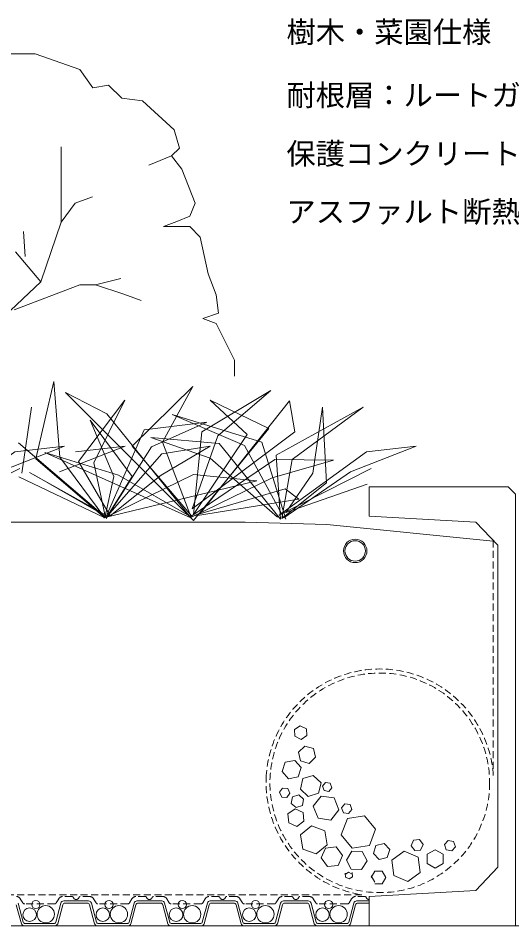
# Model space of a CAD drawing. Units: millimetres, scale not verified. Extents: x -1485 to 1485, y -1050 to 1050.
# Drawn here: x -456 to -119, y -424 to 197 of the extents above; entities that cross this region are included whole.
import ezdxf
from ezdxf.enums import TextEntityAlignment as Align

# ---------------------------------------------------------------- set-up
doc = ezdxf.new("R2010")
doc.units = ezdxf.units.MM
doc.header["$LTSCALE"] = 4
doc.linetypes.add('DASHED1', pattern=[1.8, 1.2, -0.6])
for name, color, linetype, lineweight in [('0-0_TLC', 4, 'Continuous', 18), ('0-4_KUTAI', 1, 'Continuous', 18), ('0-9_buhin', 1, 'Continuous', 18), ('0-A_FD-L', 8, 'Continuous', 18), ('0-B__1-C_', 7, 'Continuous', 18), ('0-C_GREEN', 4, 'Continuous', 18)]:
    doc.layers.add(name, color=color, linetype=linetype, lineweight=lineweight)
doc.layers.add('0-D_MOJI', color=7, linetype='Continuous')
doc.styles.add('ＭＳ ゴシック', font='')
doc.styles.get('ＭＳ ゴシック').set_extended_font_data('MS Gothic')

msp = doc.modelspace()

# ---------------------------------------------------------------- linework, layer by layer
at = {"layer": '0-0_TLC'}
for p, q in [((-121.665, -123.609), (-216.666, -123.609)), ((-216.666, -123.609), (-216.666, -143.609)), ((-121.665, -123.609), (-116.666, -128.609)), ((-143.642, -147.758), (-216.666, -143.609)), ((-128.666, -163.609), (-143.642, -147.758)), ((-128.666, -163.609), (-128.666, -383.609)), ((-128.666, -383.609), (-143.642, -399.46)), ((-143.642, -399.46), (-216.666, -403.609)), ((-216.666, -403.609), (-216.666, -423.609))]:
    msp.add_line(p, q, dxfattribs=at)
msp.add_lwpolyline([(-216.666, -423.609), (-116.666, -423.609), (-116.666, -128.609)], dxfattribs=at)
at = {"layer": '0-4_KUTAI'}
msp.add_lwpolyline([(-853.238, -147.809), (-301.3, -147.809), (-245.546, -149.358), (-131.841, -160.729)], dxfattribs=at)
at = {"layer": '0-9_buhin'}
for radius in [8, 7]:
    msp.add_circle((-226.13, -167.463), radius, dxfattribs=at)
at = {"layer": '0-A_FD-L', "color": 3, "linetype": 'DASHED1'}
for p, q in [((-131.841, -160.249), (-131.841, -320.827)), ((-221.663, -402.409), (-853.238, -402.409))]:
    msp.add_line(p, q, dxfattribs=at)
at = {"layer": '0-A_FD-L'}
for p, q in [((-454.061, -422.127), (-457.519, -409.221)), ((-452.811, -420.998), (-456.269, -408.092)), ((-427.063, -408.092), (-430.521, -420.998)), ((-425.813, -409.221), (-429.271, -422.127)), ((-404.061, -422.127), (-407.519, -409.221)), ((-402.811, -420.998), (-406.269, -408.092)), ((-377.063, -408.092), (-380.521, -420.998)), ((-375.813, -409.221), (-379.271, -422.127)), ((-354.061, -422.127), (-357.519, -409.221)), ((-352.811, -420.998), (-356.269, -408.092)), ((-327.063, -408.092), (-330.521, -420.998)), ((-325.813, -409.221), (-329.271, -422.127)), ((-304.061, -422.127), (-307.519, -409.221)), ((-302.811, -420.998), (-306.269, -408.092)), ((-277.063, -408.092), (-280.521, -420.998)), ((-275.813, -409.221), (-279.271, -422.127)), ((-254.061, -422.127), (-257.519, -409.221)), ((-252.811, -420.998), (-256.269, -408.092)), ((-227.063, -408.092), (-230.521, -420.998)), ((-225.813, -409.221), (-229.271, -422.127)), ((-216.666, -406.609), (-225.132, -406.609)), ((-216.666, -408.109), (-224.364, -408.109)), ((-431.203, -423.609), (-452.129, -423.609)), ((-431.97, -422.109), (-451.362, -422.109)), ((-381.203, -423.609), (-402.129, -423.609)), ((-381.97, -422.109), (-401.362, -422.109)), ((-331.203, -423.609), (-352.129, -423.609)), ((-331.97, -422.109), (-351.362, -422.109)), ((-281.203, -423.609), (-302.129, -423.609)), ((-281.97, -422.109), (-301.362, -422.109)), ((-231.203, -423.609), (-252.129, -423.609)), ((-231.97, -422.109), (-251.362, -422.109))]:
    msp.add_line(p, q, dxfattribs=at)
at = {"layer": '0-A_FD-L', "linetype": 'DASHED1'}
for p, q in [((-453.103, -407.881), (-454.792, -405.066)), ((-431.515, -408.609), (-451.817, -408.609)), ((-428.54, -405.066), (-430.229, -407.881)), ((-419.495, -403.609), (-425.968, -403.609)), ((-407.365, -403.609), (-413.838, -403.609)), ((-403.103, -407.881), (-404.792, -405.066)), ((-381.515, -408.609), (-401.817, -408.609)), ((-378.54, -405.066), (-380.229, -407.881)), ((-369.495, -403.609), (-375.968, -403.609)), ((-357.365, -403.609), (-363.838, -403.609)), ((-353.103, -407.881), (-354.792, -405.066)), ((-331.515, -408.609), (-351.817, -408.609)), ((-328.54, -405.066), (-330.229, -407.881)), ((-319.495, -403.609), (-325.968, -403.609)), ((-307.365, -403.609), (-313.838, -403.609)), ((-303.103, -407.881), (-304.792, -405.066)), ((-281.515, -408.609), (-301.817, -408.609)), ((-278.54, -405.066), (-280.229, -407.881)), ((-269.495, -403.609), (-275.968, -403.609)), ((-257.365, -403.609), (-263.838, -403.609)), ((-253.103, -407.881), (-254.792, -405.066)), ((-231.515, -408.609), (-251.817, -408.609)), ((-228.54, -405.066), (-230.229, -407.881)), ((-219.495, -403.609), (-225.968, -403.609))]:
    msp.add_line(p, q, dxfattribs=at)
at = {"layer": '0-A_FD-L', "color": 6}
msp.add_line((563.155, -423.609), (-853.238, -423.609), dxfattribs=at)
at = {"layer": '0-A_FD-L'}
for points in [[(-408.201, -406.609), (-416.666, -406.609), (-425.132, -406.609)], [(-408.968, -408.109), (-416.666, -408.109), (-424.364, -408.109)], [(-358.201, -406.609), (-366.666, -406.609), (-375.132, -406.609)], [(-358.968, -408.109), (-366.666, -408.109), (-374.364, -408.109)], [(-308.201, -406.609), (-316.666, -406.609), (-325.132, -406.609)], [(-308.968, -408.109), (-316.666, -408.109), (-324.364, -408.109)], [(-258.201, -406.609), (-266.666, -406.609), (-275.132, -406.609)], [(-258.968, -408.109), (-266.666, -408.109), (-274.364, -408.109)]]:
    msp.add_lwpolyline(points, dxfattribs=at)
at = {"layer": '0-A_FD-L', "color": 3, "linetype": 'DASHED1'}
msp.add_circle((-209.335, -325.909), 75, dxfattribs=at)
at = {"layer": '0-A_FD-L'}
for centre, radius in [((-444.218, -409.006), 2.82), ((-394.218, -409.006), 2.82), ((-344.218, -409.006), 2.82), ((-294.218, -409.006), 2.82), ((-244.218, -409.006), 2.82), ((-448.449, -415.992), 4.654), ((-437.45, -415.71), 5.923), ((-398.449, -415.992), 4.654), ((-387.45, -415.71), 5.923), ((-348.449, -415.992), 4.654), ((-337.45, -415.71), 5.923), ((-298.449, -415.992), 4.654), ((-287.45, -415.71), 5.923), ((-248.449, -415.992), 4.654), ((-237.45, -415.71), 5.923)]:
    msp.add_circle(centre, radius, dxfattribs=at)
at = {"layer": '0-A_FD-L', "color": 3, "linetype": 'DASHED1'}
for centre, radius, start, end in [((-209.335, -325.781), 77.653, 3.65779, 176.40304), ((-209.233, -325.661), 77.748, 176.49589, 260.80029)]:
    msp.add_arc(centre, radius, start, end, dxfattribs=at)
at = {"layer": '0-A_FD-L', "linetype": 'DASHED1'}
for centre, radius, start, end in [((-457.365, -406.609), 3, 30.96376, 90), ((-451.817, -407.109), 1.5, 210.96376, 270), ((-431.515, -407.109), 1.5, 270, 329.03624), ((-425.968, -406.609), 3, 90, 149.03624), ((-419.495, -404.609), 1, 19.47122, 90), ((-416.666, -403.609), 2, 199.47122, 270), ((-416.666, -403.609), 2, 270, 340.52878), ((-413.838, -404.609), 1, 90, 160.52878), ((-407.365, -406.609), 3, 30.96376, 90), ((-401.817, -407.109), 1.5, 210.96376, 270), ((-381.515, -407.109), 1.5, 270, 329.03624), ((-375.968, -406.609), 3, 90, 149.03624), ((-369.495, -404.609), 1, 19.47122, 90), ((-366.666, -403.609), 2, 199.47122, 270), ((-366.666, -403.609), 2, 270, 340.52878), ((-363.838, -404.609), 1, 90, 160.52878), ((-357.365, -406.609), 3, 30.96376, 90), ((-351.817, -407.109), 1.5, 210.96376, 270), ((-331.515, -407.109), 1.5, 270, 329.03624), ((-325.968, -406.609), 3, 90, 149.03624), ((-319.495, -404.609), 1, 19.47122, 90), ((-316.666, -403.609), 2, 199.47122, 270), ((-316.666, -403.609), 2, 270, 340.52878), ((-313.838, -404.609), 1, 90, 160.52878), ((-307.365, -406.609), 3, 30.96376, 90), ((-301.817, -407.109), 1.5, 210.96376, 270), ((-281.515, -407.109), 1.5, 270, 329.03624), ((-275.968, -406.609), 3, 90, 149.03624), ((-269.495, -404.609), 1, 19.47122, 90), ((-266.666, -403.609), 2, 199.47122, 270), ((-266.666, -403.609), 2, 270, 340.52878), ((-263.838, -404.609), 1, 90, 160.52878), ((-257.365, -406.609), 3, 30.96376, 90), ((-251.817, -407.109), 1.5, 210.96376, 270), ((-231.515, -407.109), 1.5, 270, 329.03624), ((-225.968, -406.609), 3, 90, 149.03624), ((-219.495, -404.609), 1, 19.47122, 90), ((-216.666, -403.609), 2, 199.47122, 270)]:
    msp.add_arc(centre, radius, start, end, dxfattribs=at)
at = {"layer": '0-A_FD-L'}
for centre, radius, start, end in [((-425.132, -408.609), 2, 90, 165), ((-424.364, -409.609), 1.5, 90, 165), ((-408.968, -409.609), 1.5, 15, 90), ((-408.201, -408.609), 2, 15, 90), ((-375.132, -408.609), 2, 90, 165), ((-374.364, -409.609), 1.5, 90, 165), ((-358.968, -409.609), 1.5, 15, 90), ((-358.201, -408.609), 2, 15, 90), ((-325.132, -408.609), 2, 90, 165), ((-324.364, -409.609), 1.5, 90, 165), ((-308.968, -409.609), 1.5, 15, 90), ((-308.201, -408.609), 2, 15, 90), ((-275.132, -408.609), 2, 90, 165), ((-274.364, -409.609), 1.5, 90, 165), ((-258.968, -409.609), 1.5, 15, 90), ((-258.201, -408.609), 2, 15, 90), ((-225.132, -408.609), 2, 90, 165), ((-224.364, -409.609), 1.5, 90, 165), ((-451.362, -420.609), 1.5, 195, 270), ((-431.97, -420.609), 1.5, 270, 345), ((-401.362, -420.609), 1.5, 195, 270), ((-381.97, -420.609), 1.5, 270, 345), ((-351.362, -420.609), 1.5, 195, 270), ((-331.97, -420.609), 1.5, 270, 345), ((-301.362, -420.609), 1.5, 195, 270), ((-281.97, -420.609), 1.5, 270, 345), ((-251.362, -420.609), 1.5, 195, 270), ((-231.97, -420.609), 1.5, 270, 345), ((-452.129, -421.609), 2, 195, 270), ((-431.203, -421.609), 2, 270, 345), ((-402.129, -421.609), 2, 195, 270), ((-381.203, -421.609), 2, 270, 345), ((-352.129, -421.609), 2, 195, 270), ((-331.203, -421.609), 2, 270, 345), ((-302.129, -421.609), 2, 195, 270), ((-281.203, -421.609), 2, 270, 345), ((-252.129, -421.609), 2, 195, 270), ((-231.203, -421.609), 2, 270, 345)]:
    msp.add_arc(centre, radius, start, end, dxfattribs=at)
at = {"layer": '0-B__1-C_'}
for p, q in [((-242.09, -329.295), (-243.216, -326.237)), ((-232.983, -387.527), (-232.816, -390.32)), ((-215.242, -389.501), (-212.739, -393.835)), ((-207.735, -394.835), (-212.739, -394.835))]:
    msp.add_line(p, q, dxfattribs=at)
for points in [[(-263.098, -296.196), (-259.205, -293.628), (-259.483, -288.973), (-263.654, -286.886), (-267.546, -289.454), (-267.269, -294.109)], [(-263.403, -310.932), (-257.565, -312.601), (-253.199, -308.38), (-254.673, -302.488), (-260.511, -300.819), (-264.877, -305.04)], [(-275.986, -318.148), (-271.606, -323.084), (-265.142, -321.759), (-263.056, -315.498), (-267.436, -310.562), (-273.901, -311.886)], [(-249.459, -325.828), (-254.881, -320.819), (-261.929, -323.01), (-263.556, -330.21), (-258.135, -335.219), (-251.086, -333.028)], [(-272.135, -329.792), (-275.708, -329.447), (-277.794, -332.369), (-276.306, -335.636), (-272.733, -335.981), (-270.647, -333.059)], [(-269.743, -339.921), (-266.407, -342.843), (-262.208, -341.415), (-261.346, -337.065), (-264.683, -334.143), (-268.881, -335.571)], [(-251.488, -350.147), (-242.73, -351.399), (-237.267, -344.44), (-240.561, -336.23), (-249.319, -334.977), (-254.782, -341.936)], [(-228.409, -344.135), (-229.66, -340.796), (-233.177, -340.21), (-235.444, -342.963), (-234.193, -346.302), (-230.675, -346.889)], [(-266.087, -355.637), (-261.208, -352.194), (-261.75, -346.246), (-267.171, -343.742), (-272.051, -347.185), (-271.509, -353.132)], [(-219.774, -348.348), (-231.48, -350.258), (-235.68, -361.35), (-228.173, -370.533), (-216.467, -368.624), (-212.268, -357.531)], [(-261.845, -371.119), (-252.67, -374.49), (-245.163, -368.229), (-246.832, -358.597), (-256.008, -355.227), (-263.514, -361.488)], [(-185.517, -372.227), (-181.429, -371.793), (-179.761, -368.036), (-182.18, -364.713), (-186.268, -365.147), (-187.936, -368.904)], [(-157.655, -369.537), (-158.934, -365.909), (-162.715, -365.203), (-165.218, -368.125), (-163.938, -371.753), (-160.157, -372.459)], [(-249.292, -377.227), (-244.967, -383.094), (-237.724, -382.283), (-234.805, -375.604), (-239.129, -369.737), (-246.372, -370.548)], [(-202.535, -371.535), (-206.4, -367.378), (-211.933, -368.646), (-213.602, -374.072), (-209.736, -378.23), (-204.203, -376.962)], [(-171.558, -384.122), (-166.135, -380.991), (-166.135, -374.73), (-171.558, -371.599), (-176.98, -374.73), (-176.98, -380.991)], [(-228.812, -384.964), (-221.722, -385.205), (-217.968, -379.185), (-221.304, -372.924), (-228.394, -372.683), (-232.149, -378.703)], [(-190.259, -393.311), (-181.848, -387.091), (-183.029, -376.697), (-192.621, -372.523), (-201.032, -378.743), (-199.851, -389.137)]]:
    msp.add_lwpolyline(points, close=True, dxfattribs=at)
for points in [[(-243.216, -326.237), (-246.428, -325.683), (-248.513, -328.188), (-247.387, -331.246)], [(-247.387, -331.246), (-244.175, -331.799), (-242.09, -329.295)], [(-228.145, -388.238), (-230.647, -386.986), (-232.983, -388.527)], [(-232.816, -390.32), (-230.314, -391.572), (-227.978, -390.031), (-228.145, -387.238)], [(-207.735, -394.835), (-205.233, -390.501), (-207.735, -386.167), (-212.739, -386.167), (-215.242, -390.501)]]:
    msp.add_lwpolyline(points, dxfattribs=at)
at = {"layer": '0-C_GREEN'}
for p, q in [((-466.138, 172.21), (-455.398, 172.21)), ((-455.398, 172.21), (-444.658, 172.21)), ((-444.658, 172.21), (-414.228, 161.47)), ((-414.228, 161.47), (-405.278, 148.94)), ((-405.278, 148.94), (-394.538, 150.73)), ((-394.538, 150.73), (-385.588, 141.78)), ((-385.588, 141.78), (-371.268, 139.99)), ((-371.268, 139.99), (-349.788, 120.3)), ((-349.788, 120.3), (-346.208, 107.77)), ((-426.925, 57.19), (-426.925, 108.62)), ((-346.208, 107.77), (-351.578, 102.4)), ((-351.578, 102.4), (-367.05, 95.969)), ((-351.578, 102.4), (-344.418, 93.45)), ((-344.418, 93.45), (-335.468, 70.18)), ((-426.925, 57.19), (-417.282, 70.047)), ((-417.282, 70.047), (-405.496, 74.333)), ((-335.468, 70.18), (-339.048, 61.23)), ((-440.854, 16.475), (-426.925, 57.19)), ((-347.998, 57.65), (-356.948, 54.07)), ((-339.048, 61.23), (-347.998, 57.65)), ((-451.569, 33.618), (-452.64, 50.761)), ((-356.948, 54.07), (-339.048, 54.07)), ((-339.048, 54.07), (-331.888, 46.91)), ((-331.888, 46.91), (-326.518, 21.85)), ((-440.854, 16.475), (-457.997, 36.832)), ((-403.353, 14.332), (-386.21, 18.618)), ((-326.518, 21.85), (-321.148, 7.53)), ((-465.498, -7.097), (-440.854, 16.475)), ((-459.069, -2.811), (-414.068, 14.332)), ((-414.068, 14.332), (-403.353, 14.332)), ((-403.353, 14.332), (-384.067, 7.903)), ((-384.067, 7.903), (-372.281, 3.617)), ((-321.148, 7.53), (-319.358, -5)), ((-319.358, -5), (-330.098, -8.58)), ((-330.098, -8.58), (-321.148, -12.16)), ((-321.148, -12.16), (-308.618, -37.22)), ((-308.618, -37.22), (-308.618, -47.96)), ((-271.094, -64.95), (-332.24, -142.088)), ((-325.185, -64.48), (-299.786, -87.997)), ((-267.331, -86.116), (-271.094, -64.95)), ((-447.242, -69.183), (-453.827, -114.337)), ((-338.355, -144.91), (-395.738, -73.887)), ((-407.027, -78.12), (-378.335, -116.689)), ((-391.035, -116.689), (-407.027, -78.12)), ((-396.209, -143.97), (-370.339, -84.705)), ((-337.414, -138.796), (-267.331, -86.116)), ((-336.473, -142.558), (-330.829, -86.116)), ((-320.011, -88.938), (-337.414, -138.796)), ((-299.786, -87.997), (-336.473, -142.558)), ((-455.944, -93.642), (-396.679, -144.44)), ((-383.273, -95.993), (-427.957, -113.396)), ((-417.139, -99.756), (-383.273, -95.993)), ((-365.165, -96.464), (-396.209, -145.381)), ((-337.885, -143.499), (-378.335, -95.993)), ((-325.185, -95.993), (-358.58, -115.748)), ((-358.11, -101.167), (-325.185, -95.993)), ((-357.64, -93.171), (-338.355, -143.97)), ((-319.07, -94.112), (-277.209, -145.851)), ((-274.857, -144.91), (-301.667, -95.523)), ((-289.908, -93.171), (-273.446, -145.851)), ((-397.149, -144.91), (-444.185, -104.46)), ((-438.07, -100.227), (-338.355, -144.91)), ((-387.742, -115.748), (-438.07, -100.227)), ((-427.723, -103.519), (-397.149, -144.91)), ((-395.268, -143.499), (-358.11, -101.167)), ((-338.355, -143.97), (-280.971, -104.93)), ((-279.09, -144.44), (-325.185, -103.989)), ((-277.209, -145.851), (-280.031, -102.108)), ((-269.212, -104.93), (-276.268, -145.381)), ((-393.387, -143.499), (-415.023, -106.341)), ((-404.675, -107.282), (-397.149, -142.558)), ((-455.767, -116.817), (-397.149, -144.91)), ((-397.149, -142.558), (-448.418, -113.867)), ((-395.212, -144.463), (-445.069, -115.771)), ((-397.149, -144.91), (-336.473, -115.278)), ((-397.149, -144.91), (-391.035, -116.689)), ((-378.335, -116.689), (-395.268, -143.499)), ((-358.58, -115.748), (-393.387, -143.499)), ((-337.885, -144.44), (-387.742, -115.748)), ((-282.853, -117.63), (-337.885, -144.44)), ((-336.473, -115.278), (-293.201, -119.511)), ((-229.232, -113.396), (-274.857, -144.91)), ((-255.102, -114.337), (-273.446, -141.147)), ((-293.201, -119.511), (-398.09, -144.91)), ((-276.268, -145.381), (-245.695, -120.922)), ((-273.446, -141.147), (-217.944, -121.863)), ((-332.24, -142.088), (-273.916, -125.155)), ((-273.916, -125.155), (-264.509, -132.211)), ((-264.509, -132.211), (-335.062, -143.499))]:
    msp.add_line(p, q, dxfattribs=at)
for points in [[(-444.185, -104.46), (-431.956, -51.78), (-427.723, -103.519)], [(-378.335, -95.993), (-336.944, -55.072), (-357.64, -93.171)], [(-395.738, -73.887), (-423.96, -59.306), (-336.473, -146.792)], [(-330.829, -86.116), (-283.794, -57.895), (-320.011, -88.938)], [(-415.023, -106.341), (-383.509, -64.48), (-404.675, -107.282)], [(-336.473, -146.792), (-285.205, -83.764), (-325.185, -64.48)], [(-301.667, -95.523), (-351.055, -74.357), (-289.908, -93.171)], [(-280.031, -102.108), (-220.766, -69.183), (-269.212, -104.93)], [(-245.695, -120.922), (-248.517, -69.183), (-255.102, -114.337)], [(-370.339, -84.705), (-327.537, -79.531), (-365.165, -96.464)], [(-325.185, -103.989), (-365.636, -89.879), (-319.07, -94.112)], [(-458.458, -99.756), (-424.592, -95.993), (-469.276, -113.396)], [(-218.414, -99.756), (-184.548, -95.993), (-229.232, -113.396)], [(-455.165, -111.045), (-518.193, -143.029), (-458.458, -99.756)], [(-280.971, -104.93), (-240.991, -105.4), (-282.853, -117.63)], [(-215.121, -111.045), (-278.149, -143.029), (-218.414, -99.756)]]:
    msp.add_lwpolyline(points, dxfattribs=at)

# ---------------------------------------------------------------- texts
at = {"layer": '0-D_MOJI', "style": 'ＭＳ ゴシック'}
for s, p in [('樹木・菜園仕様\u3000FD-LCV', (-273.084, 175.303)), ('耐根層：ルートガードD t1.0', (-273.084, 132.182)), ('保護コンクリート', (-273.084, 92.182)), ('アスファルト断熱防水', (-273.084, 52.537))]:
    msp.add_text(s, height=14.66, dxfattribs=at).set_placement(p, align=Align.BOTTOM_LEFT)

doc.saveas('drawing.dxf')
